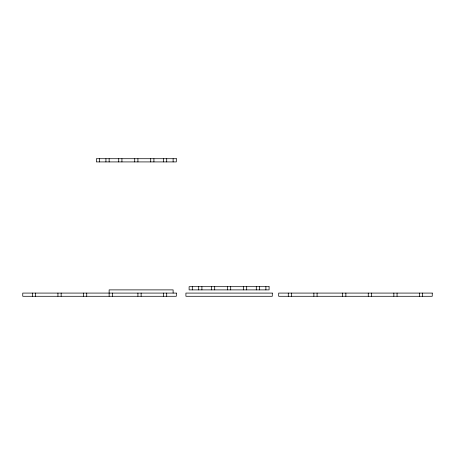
<?xml version="1.0" encoding="UTF-8"?>
<svg xmlns="http://www.w3.org/2000/svg" width="455" height="455" viewBox="0 0 455 455"><rect width="100%" height="100%" fill="white"/><g stroke="black" fill="none" stroke-linecap="round" stroke-linejoin="round"><path stroke-width="0.68" d="M422.649 293.083L422.649 296.285M419.453 293.083L419.453 296.285M397.056 293.083L397.056 296.285M393.859 293.083L393.859 296.285M371.462 293.083L371.462 296.285M368.266 293.083L368.266 296.285M345.868 293.083L345.868 296.285M342.672 293.083L342.672 296.285M317.078 293.083L317.078 296.285M313.882 293.083L313.882 296.285M291.484 293.083L291.484 296.285M288.288 293.083L288.288 296.285M265.891 286.684L265.891 289.886M259.492 286.684L259.492 289.886M256.29 286.684L256.29 289.886M246.695 286.684L246.695 289.886M243.493 286.684L243.493 289.886M230.696 286.684L230.696 289.886M227.5 286.684L227.5 289.886M214.703 286.684L214.703 289.886M211.507 286.684L211.507 289.886M201.906 286.684L201.906 289.886M198.71 286.684L198.71 289.886M192.306 286.684L192.306 289.886M173.116 158.715L173.116 161.917M173.116 293.083L173.116 289.886L109.132 289.886L109.132 296.285M166.712 158.715L166.712 161.917M166.712 293.083L166.712 296.285M163.516 158.715L163.516 161.917M163.516 293.083L163.516 296.285M153.915 158.715L153.915 161.917M150.719 158.715L150.719 161.917M141.118 293.083L141.118 296.285M137.922 158.715L137.922 161.917M137.922 293.083L137.922 296.285M134.725 158.715L134.725 161.917M121.929 158.715L121.929 161.917M118.727 158.715L118.727 161.917M112.328 293.083L112.328 296.285M109.132 158.715L109.132 161.917M105.93 158.715L105.93 161.917M99.531 158.715L99.531 161.917M86.734 293.083L86.734 296.285M83.538 293.083L83.532 296.285M61.141 293.083L61.141 296.285M57.939 293.083L57.944 296.285M35.547 293.083L35.547 296.285M32.345 293.083L32.345 296.285M176.312 158.715L96.335 158.715L96.335 161.917L176.312 161.917L176.312 158.715M269.087 286.684L189.109 286.684L189.109 289.886L269.087 289.886L269.087 286.684M176.312 293.083L22.75 293.083L22.75 296.285L176.312 296.285L176.312 293.083M272.289 293.083L185.913 293.083L185.913 296.285L272.289 296.285L272.289 293.083M432.25 293.083L278.688 293.083L278.688 296.285L432.25 296.285L432.25 293.083"/></g></svg>
